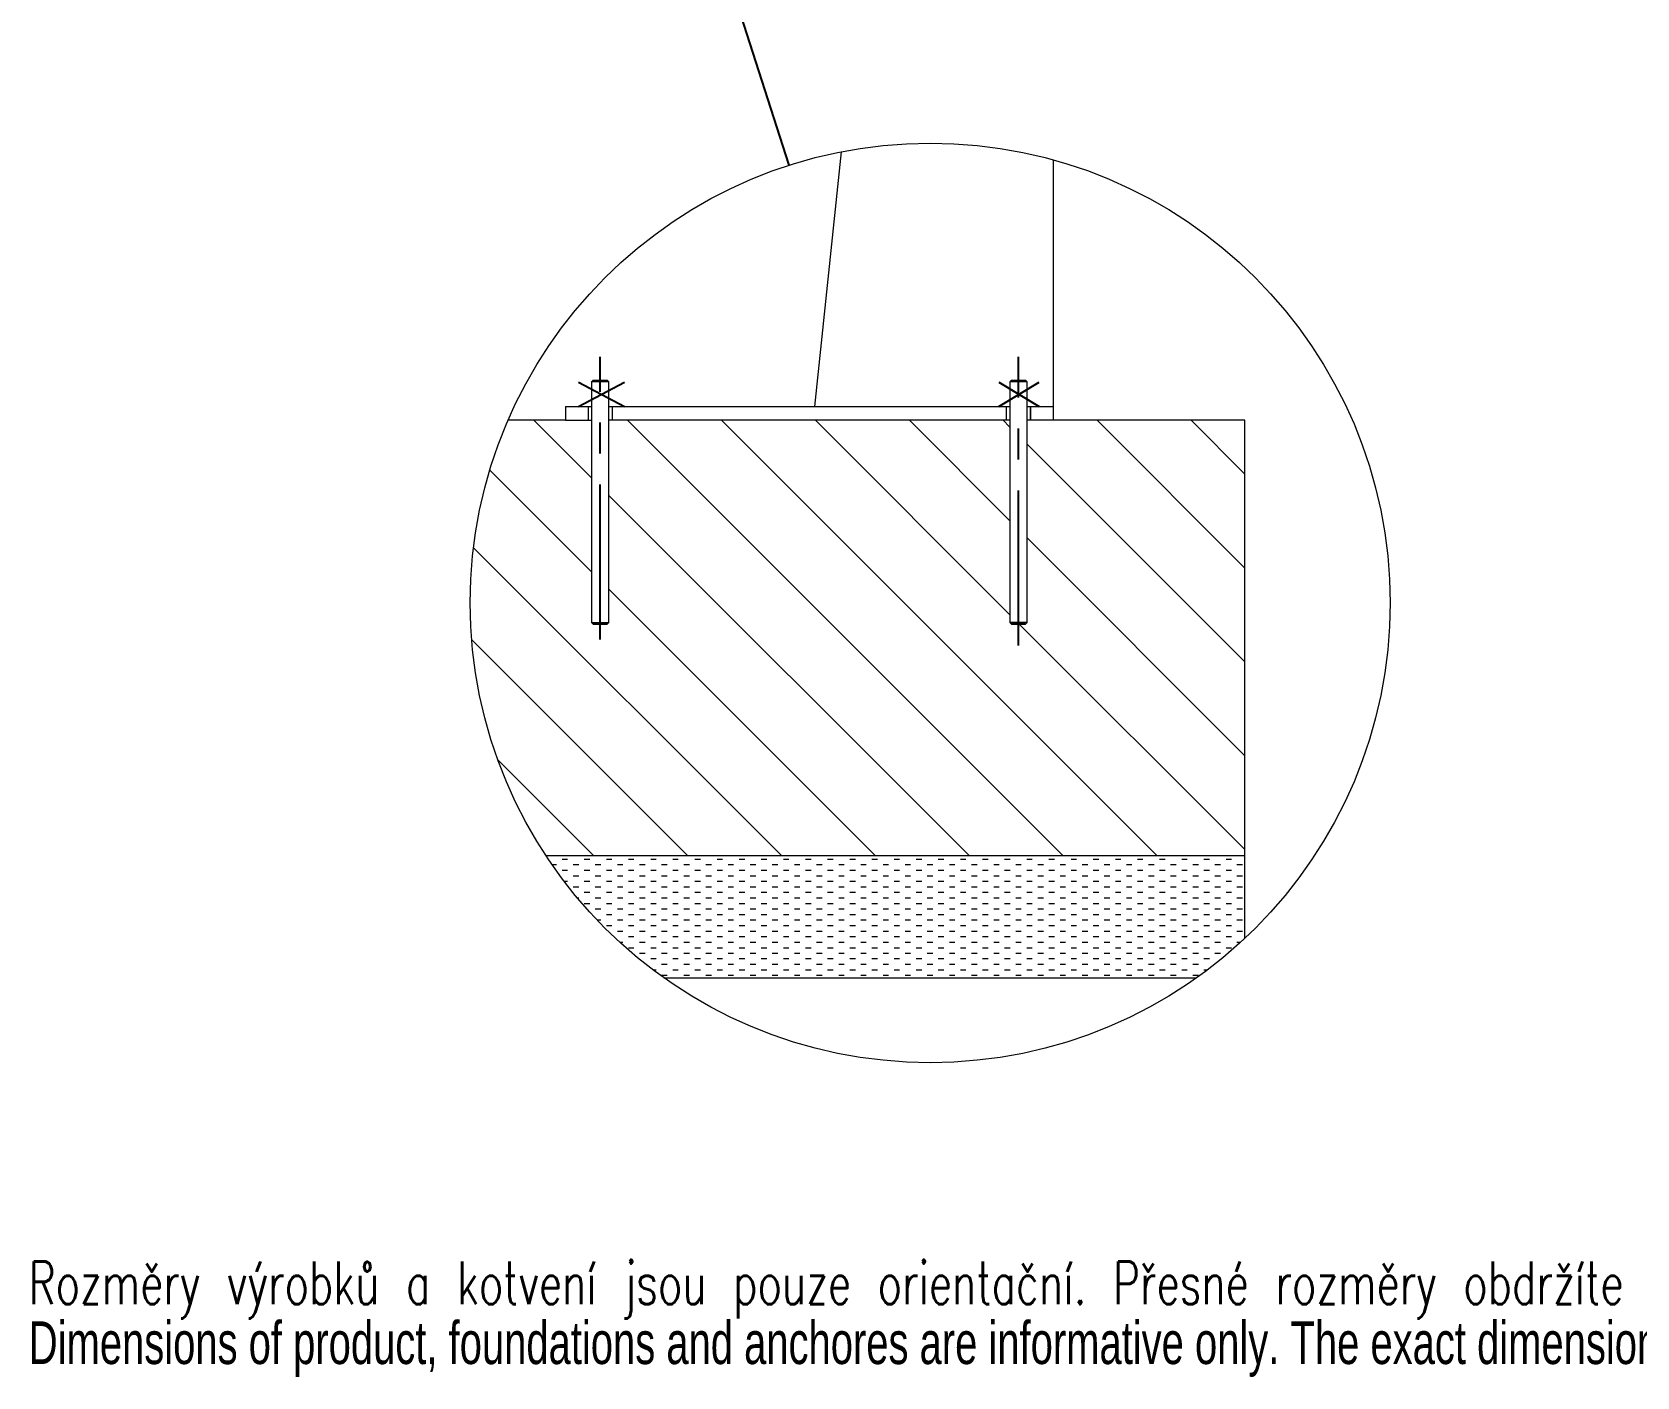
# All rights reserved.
# Model space of a CAD drawing. Header units: millimetres. Extents: x 11 to 1615, y 9 to 681.
# Drawn here: x 11 to 142.5, y 9.4 to 119.7 of the extents above; entities that cross this region are included whole.
import ezdxf

# ---------------------------------------------------------------- set-up
doc = ezdxf.new("R2010")
doc.units = ezdxf.units.MM
doc.linetypes.add('CENTERX2', pattern=[20.32, 12.7, -2.54, 2.54, -2.54])
doc.linetypes.add('HIDDEN', pattern=[1.905, 1.27, -0.635])
doc.layers.add('HLADINA0', color=7, linetype='Continuous', lineweight=15)
doc.layers.add('HLADINA1', color=7, linetype='Continuous')
doc.layers.add('SLD-0', color=179, linetype='Continuous')
doc.styles.add('SLDTEXTSTYLE0', font='TXT', dxfattribs={"width": 0.7})
doc.styles.add('SLDTEXTSTYLE1', font='TXT', dxfattribs={"width": 0.7, "bigfont": 'bigfont'})
doc.dimstyles.new('SLDDIMSTYLE4', dxfattribs={"dimtxt": 0.18, "dimasz": 3.556, "dimexe": 0, "dimexo": 0.0625, "dimgap": 0, "dimtad": 0, "dimtih": 1, "dimtoh": 1, "dimdec": 0, "dimrnd": 1e-09, "dimzin": 0, "dimdsep": 46, "dimtxsty": 'Standard', "dimblk1": 'NONE', "dimblk2": 'NONE', "dimsah": 1, "dimcen": 0.09, "dimadec": 0, "dimazin": 0, "dimtfac": 3.556, "dimtdec": 0, "dimtofl": 0, "dimtmove": 0, "dimatfit": 3, "dimldrblk": 'NONE', "dimfxl": 0, "dimfrac": 2, "dimtolj": 1, "dimtzin": 0, "dimarcsym": 0})

# ---------------------------------------------------------------- blocks, each defined once
blk = doc.blocks.new('_NONE')
blk = doc.blocks.new('SW_HATCH_1')
at = {"color": 0, "linetype": 'Continuous', "lineweight": 0}
for p, q in [((2.95, 27.84), (7.68, 23.11)), ((10.64, 27.84), (46.36, -7.87)), ((18.34, 27.84), (54.06, -7.87)), ((26.04, 27.84), (41.96, 11.92)), ((33.74, 27.84), (41.96, 19.62)), ((41.43, 27.84), (41.96, 27.31)), ((49.13, 27.84), (61.25, 15.72)), ((56.83, 27.84), (61.25, 23.42)), ((43.39, 25.88), (61.25, 8.03)), ((-0.66, 23.75), (7.68, 15.41)), ((9.11, 21.68), (38.66, -7.87)), ((-1.99, 17.39), (23.27, -7.87)), ((43.39, 18.19), (61.25, 0.33)), ((9.11, 13.99), (30.96, -7.87)), ((42.75, 11.13), (61.25, -7.37)), ((-2.14, 9.84), (15.57, -7.87)), ((0, 0), (7.87, -7.87)), ((4.45, -8.6), (4.81, -8.6)), ((5.27, -8.15), (5.72, -8.15)), ((5.27, -9.06), (5.72, -9.06)), ((6.18, -8.6), (6.63, -8.6)), ((7.08, -8.15), (7.54, -8.15)), ((7.08, -9.06), (7.54, -9.06)), ((7.99, -8.6), (8.44, -8.6)), ((8.9, -8.15), (9.35, -8.15)), ((8.9, -9.06), (9.35, -9.06)), ((9.8, -8.6), (10.26, -8.6)), ((10.71, -8.15), (11.16, -8.15)), ((10.71, -9.06), (11.16, -9.06)), ((11.62, -8.6), (12.07, -8.6)), ((12.53, -8.15), (12.98, -8.15)), ((12.53, -9.06), (12.98, -9.06)), ((13.43, -8.6), (13.89, -8.6)), ((14.34, -8.15), (14.79, -8.15)), ((14.34, -9.06), (14.79, -9.06)), ((15.25, -8.6), (15.7, -8.6)), ((16.15, -8.15), (16.61, -8.15)), ((16.15, -9.06), (16.61, -9.06)), ((17.06, -8.6), (17.51, -8.6)), ((17.97, -8.15), (18.42, -8.15)), ((17.97, -9.06), (18.42, -9.06)), ((18.88, -8.6), (19.33, -8.6)), ((19.78, -8.15), (20.24, -8.15)), ((19.78, -9.06), (20.24, -9.06)), ((20.69, -8.6), (21.14, -8.6)), ((21.6, -8.15), (22.05, -8.15)), ((21.6, -9.06), (22.05, -9.06)), ((22.5, -8.6), (22.96, -8.6)), ((23.41, -8.15), (23.86, -8.15)), ((23.41, -9.06), (23.86, -9.06)), ((24.32, -8.6), (24.77, -8.6)), ((25.23, -8.15), (25.68, -8.15)), ((25.23, -9.06), (25.68, -9.06)), ((26.13, -8.6), (26.59, -8.6)), ((27.04, -8.15), (27.49, -8.15)), ((27.04, -9.06), (27.49, -9.06)), ((27.95, -8.6), (28.4, -8.6)), ((28.85, -8.15), (29.31, -8.15)), ((28.85, -9.06), (29.31, -9.06)), ((29.76, -8.6), (30.21, -8.6)), ((30.67, -8.15), (31.12, -8.15)), ((30.67, -9.06), (31.12, -9.06)), ((31.58, -8.6), (32.03, -8.6)), ((32.48, -8.15), (32.94, -8.15)), ((32.48, -9.06), (32.94, -9.06)), ((33.39, -8.6), (33.84, -8.6)), ((34.3, -8.15), (34.75, -8.15)), ((34.3, -9.06), (34.75, -9.06)), ((35.2, -8.6), (35.66, -8.6)), ((36.11, -8.15), (36.56, -8.15)), ((36.11, -9.06), (36.56, -9.06)), ((37.02, -8.6), (37.47, -8.6)), ((37.93, -8.15), (38.38, -8.15)), ((37.93, -9.06), (38.38, -9.06)), ((38.83, -8.6), (39.29, -8.6)), ((39.74, -8.15), (40.19, -8.15)), ((39.74, -9.06), (40.19, -9.06)), ((40.65, -8.6), (41.1, -8.6)), ((41.55, -8.15), (42.01, -8.15)), ((41.55, -9.06), (42.01, -9.06)), ((42.46, -8.6), (42.91, -8.6)), ((43.37, -8.15), (43.82, -8.15)), ((43.37, -9.06), (43.82, -9.06)), ((44.28, -8.6), (44.73, -8.6)), ((45.18, -8.15), (45.64, -8.15)), ((45.18, -9.06), (45.64, -9.06)), ((46.09, -8.6), (46.54, -8.6)), ((47, -8.15), (47.45, -8.15)), ((47, -9.06), (47.45, -9.06)), ((47.9, -8.6), (48.36, -8.6)), ((48.81, -8.15), (49.26, -8.15)), ((48.81, -9.06), (49.26, -9.06)), ((49.72, -8.6), (50.17, -8.6)), ((50.63, -8.15), (51.08, -8.15)), ((50.63, -9.06), (51.08, -9.06)), ((51.53, -8.6), (51.99, -8.6)), ((52.44, -8.15), (52.89, -8.15)), ((52.44, -9.06), (52.89, -9.06)), ((53.35, -8.6), (53.8, -8.6)), ((54.25, -8.15), (54.71, -8.15)), ((54.25, -9.06), (54.71, -9.06)), ((55.16, -8.6), (55.61, -8.6)), ((56.07, -8.15), (56.52, -8.15)), ((56.07, -9.06), (56.52, -9.06)), ((56.98, -8.6), (57.43, -8.6)), ((57.88, -8.15), (58.34, -8.15)), ((57.88, -9.06), (58.34, -9.06)), ((58.79, -8.6), (59.24, -8.6)), ((59.7, -8.15), (60.15, -8.15)), ((59.7, -9.06), (60.15, -9.06)), ((60.6, -8.6), (61.06, -8.6)), ((5.43, -9.96), (5.72, -9.96)), ((6.18, -9.51), (6.63, -9.51)), ((6.18, -10.42), (6.63, -10.42)), ((7.08, -9.96), (7.54, -9.96)), ((7.99, -9.51), (8.44, -9.51)), ((7.99, -10.42), (8.44, -10.42)), ((8.9, -9.96), (9.35, -9.96)), ((9.8, -9.51), (10.26, -9.51)), ((9.8, -10.42), (10.26, -10.42)), ((10.71, -9.96), (11.16, -9.96)), ((11.62, -9.51), (12.07, -9.51)), ((11.62, -10.42), (12.07, -10.42)), ((12.53, -9.96), (12.98, -9.96)), ((13.43, -9.51), (13.89, -9.51)), ((13.43, -10.42), (13.89, -10.42)), ((14.34, -9.96), (14.79, -9.96)), ((15.25, -9.51), (15.7, -9.51)), ((15.25, -10.42), (15.7, -10.42)), ((16.15, -9.96), (16.61, -9.96)), ((17.06, -9.51), (17.51, -9.51)), ((17.06, -10.42), (17.51, -10.42)), ((17.97, -9.96), (18.42, -9.96)), ((18.88, -9.51), (19.33, -9.51)), ((18.88, -10.42), (19.33, -10.42)), ((19.78, -9.96), (20.24, -9.96)), ((20.69, -9.51), (21.14, -9.51)), ((20.69, -10.42), (21.14, -10.42)), ((21.6, -9.96), (22.05, -9.96)), ((22.5, -9.51), (22.96, -9.51)), ((22.5, -10.42), (22.96, -10.42)), ((23.41, -9.96), (23.86, -9.96)), ((24.32, -9.51), (24.77, -9.51)), ((24.32, -10.42), (24.77, -10.42)), ((25.23, -9.96), (25.68, -9.96)), ((26.13, -9.51), (26.59, -9.51)), ((26.13, -10.42), (26.59, -10.42)), ((27.04, -9.96), (27.49, -9.96)), ((27.95, -9.51), (28.4, -9.51)), ((27.95, -10.42), (28.4, -10.42)), ((28.85, -9.96), (29.31, -9.96)), ((29.76, -9.51), (30.21, -9.51)), ((29.76, -10.42), (30.21, -10.42)), ((30.67, -9.96), (31.12, -9.96)), ((31.58, -9.51), (32.03, -9.51)), ((31.58, -10.42), (32.03, -10.42)), ((32.48, -9.96), (32.94, -9.96)), ((33.39, -9.51), (33.84, -9.51)), ((33.39, -10.42), (33.84, -10.42)), ((34.3, -9.96), (34.75, -9.96)), ((35.2, -9.51), (35.66, -9.51)), ((35.2, -10.42), (35.66, -10.42)), ((36.11, -9.96), (36.56, -9.96)), ((37.02, -9.51), (37.47, -9.51)), ((37.02, -10.42), (37.47, -10.42)), ((37.93, -9.96), (38.38, -9.96)), ((38.83, -9.51), (39.29, -9.51)), ((38.83, -10.42), (39.29, -10.42)), ((39.74, -9.96), (40.19, -9.96)), ((40.65, -9.51), (41.1, -9.51)), ((40.65, -10.42), (41.1, -10.42)), ((41.55, -9.96), (42.01, -9.96)), ((42.46, -9.51), (42.91, -9.51)), ((42.46, -10.42), (42.91, -10.42)), ((43.37, -9.96), (43.82, -9.96)), ((44.28, -9.51), (44.73, -9.51)), ((44.28, -10.42), (44.73, -10.42)), ((45.18, -9.96), (45.64, -9.96)), ((46.09, -9.51), (46.54, -9.51)), ((46.09, -10.42), (46.54, -10.42)), ((47, -9.96), (47.45, -9.96)), ((47.9, -9.51), (48.36, -9.51)), ((47.9, -10.42), (48.36, -10.42)), ((48.81, -9.96), (49.26, -9.96)), ((49.72, -9.51), (50.17, -9.51)), ((49.72, -10.42), (50.17, -10.42)), ((50.63, -9.96), (51.08, -9.96)), ((51.53, -9.51), (51.99, -9.51)), ((51.53, -10.42), (51.99, -10.42)), ((52.44, -9.96), (52.89, -9.96)), ((53.35, -9.51), (53.8, -9.51)), ((53.35, -10.42), (53.8, -10.42)), ((54.25, -9.96), (54.71, -9.96)), ((55.16, -9.51), (55.61, -9.51)), ((55.16, -10.42), (55.61, -10.42)), ((56.07, -9.96), (56.52, -9.96)), ((56.98, -9.51), (57.43, -9.51)), ((56.98, -10.42), (57.43, -10.42)), ((57.88, -9.96), (58.34, -9.96)), ((58.79, -9.51), (59.24, -9.51)), ((58.79, -10.42), (59.24, -10.42)), ((59.7, -9.96), (60.15, -9.96)), ((60.6, -9.51), (61.06, -9.51)), ((60.6, -10.42), (61.06, -10.42)), ((6.52, -11.32), (6.63, -11.32)), ((7.08, -10.87), (7.54, -10.87)), ((7.08, -11.78), (7.54, -11.78)), ((7.99, -11.32), (8.44, -11.32)), ((8.9, -10.87), (9.35, -10.87)), ((8.9, -11.78), (9.35, -11.78)), ((9.8, -11.32), (10.26, -11.32)), ((10.71, -10.87), (11.16, -10.87)), ((10.71, -11.78), (11.16, -11.78)), ((11.62, -11.32), (12.07, -11.32)), ((12.53, -10.87), (12.98, -10.87)), ((12.53, -11.78), (12.98, -11.78)), ((13.43, -11.32), (13.89, -11.32)), ((14.34, -10.87), (14.79, -10.87)), ((14.34, -11.78), (14.79, -11.78)), ((15.25, -11.32), (15.7, -11.32)), ((16.15, -10.87), (16.61, -10.87)), ((16.15, -11.78), (16.61, -11.78)), ((17.06, -11.32), (17.51, -11.32)), ((17.97, -10.87), (18.42, -10.87)), ((17.97, -11.78), (18.42, -11.78)), ((18.88, -11.32), (19.33, -11.32)), ((19.78, -10.87), (20.24, -10.87)), ((19.78, -11.78), (20.24, -11.78)), ((20.69, -11.32), (21.14, -11.32)), ((21.6, -10.87), (22.05, -10.87)), ((21.6, -11.78), (22.05, -11.78)), ((22.5, -11.32), (22.96, -11.32)), ((23.41, -10.87), (23.86, -10.87)), ((23.41, -11.78), (23.86, -11.78)), ((24.32, -11.32), (24.77, -11.32)), ((25.23, -10.87), (25.68, -10.87)), ((25.23, -11.78), (25.68, -11.78)), ((26.13, -11.32), (26.59, -11.32)), ((27.04, -10.87), (27.49, -10.87)), ((27.04, -11.78), (27.49, -11.78)), ((27.95, -11.32), (28.4, -11.32)), ((28.85, -10.87), (29.31, -10.87)), ((28.85, -11.78), (29.31, -11.78)), ((29.76, -11.32), (30.21, -11.32)), ((30.67, -10.87), (31.12, -10.87)), ((30.67, -11.78), (31.12, -11.78)), ((31.58, -11.32), (32.03, -11.32)), ((32.48, -10.87), (32.94, -10.87)), ((32.48, -11.78), (32.94, -11.78)), ((33.39, -11.32), (33.84, -11.32)), ((34.3, -10.87), (34.75, -10.87)), ((34.3, -11.78), (34.75, -11.78)), ((35.2, -11.32), (35.66, -11.32)), ((36.11, -10.87), (36.56, -10.87)), ((36.11, -11.78), (36.56, -11.78)), ((37.02, -11.32), (37.47, -11.32)), ((37.93, -10.87), (38.38, -10.87)), ((37.93, -11.78), (38.38, -11.78)), ((38.83, -11.32), (39.29, -11.32)), ((39.74, -10.87), (40.19, -10.87)), ((39.74, -11.78), (40.19, -11.78)), ((40.65, -11.32), (41.1, -11.32)), ((41.55, -10.87), (42.01, -10.87)), ((41.55, -11.78), (42.01, -11.78)), ((42.46, -11.32), (42.91, -11.32)), ((43.37, -10.87), (43.82, -10.87)), ((43.37, -11.78), (43.82, -11.78)), ((44.28, -11.32), (44.73, -11.32)), ((45.18, -10.87), (45.64, -10.87)), ((45.18, -11.78), (45.64, -11.78)), ((46.09, -11.32), (46.54, -11.32)), ((47, -10.87), (47.45, -10.87)), ((47, -11.78), (47.45, -11.78)), ((47.9, -11.32), (48.36, -11.32)), ((48.81, -10.87), (49.26, -10.87)), ((48.81, -11.78), (49.26, -11.78)), ((49.72, -11.32), (50.17, -11.32)), ((50.63, -10.87), (51.08, -10.87)), ((50.63, -11.78), (51.08, -11.78)), ((51.53, -11.32), (51.99, -11.32)), ((52.44, -10.87), (52.89, -10.87)), ((52.44, -11.78), (52.89, -11.78)), ((53.35, -11.32), (53.8, -11.32)), ((54.25, -10.87), (54.71, -10.87)), ((54.25, -11.78), (54.71, -11.78)), ((55.16, -11.32), (55.61, -11.32)), ((56.07, -10.87), (56.52, -10.87)), ((56.07, -11.78), (56.52, -11.78)), ((56.98, -11.32), (57.43, -11.32)), ((57.88, -10.87), (58.34, -10.87)), ((57.88, -11.78), (58.34, -11.78)), ((58.79, -11.32), (59.24, -11.32)), ((59.7, -10.87), (60.15, -10.87)), ((59.7, -11.78), (60.15, -11.78)), ((60.6, -11.32), (61.06, -11.32)), ((7.99, -12.23), (8.44, -12.23)), ((8.14, -13.14), (8.44, -13.14)), ((8.9, -12.69), (9.35, -12.69)), ((9.8, -12.23), (10.26, -12.23)), ((9.8, -13.14), (10.26, -13.14)), ((10.71, -12.69), (11.16, -12.69)), ((11.62, -12.23), (12.07, -12.23)), ((11.62, -13.14), (12.07, -13.14)), ((12.53, -12.69), (12.98, -12.69)), ((13.43, -12.23), (13.89, -12.23)), ((13.43, -13.14), (13.89, -13.14)), ((14.34, -12.69), (14.79, -12.69)), ((15.25, -12.23), (15.7, -12.23)), ((15.25, -13.14), (15.7, -13.14)), ((16.15, -12.69), (16.61, -12.69)), ((17.06, -12.23), (17.51, -12.23)), ((17.06, -13.14), (17.51, -13.14)), ((17.97, -12.69), (18.42, -12.69)), ((18.88, -12.23), (19.33, -12.23)), ((18.88, -13.14), (19.33, -13.14)), ((19.78, -12.69), (20.24, -12.69)), ((20.69, -12.23), (21.14, -12.23)), ((20.69, -13.14), (21.14, -13.14)), ((21.6, -12.69), (22.05, -12.69)), ((22.5, -12.23), (22.96, -12.23)), ((22.5, -13.14), (22.96, -13.14)), ((23.41, -12.69), (23.86, -12.69)), ((24.32, -12.23), (24.77, -12.23)), ((24.32, -13.14), (24.77, -13.14)), ((25.23, -12.69), (25.68, -12.69)), ((26.13, -12.23), (26.59, -12.23)), ((26.13, -13.14), (26.59, -13.14)), ((27.04, -12.69), (27.49, -12.69)), ((27.95, -12.23), (28.4, -12.23)), ((27.95, -13.14), (28.4, -13.14)), ((28.85, -12.69), (29.31, -12.69)), ((29.76, -12.23), (30.21, -12.23)), ((29.76, -13.14), (30.21, -13.14)), ((30.67, -12.69), (31.12, -12.69)), ((31.58, -12.23), (32.03, -12.23)), ((31.58, -13.14), (32.03, -13.14)), ((32.48, -12.69), (32.94, -12.69)), ((33.39, -12.23), (33.84, -12.23)), ((33.39, -13.14), (33.84, -13.14)), ((34.3, -12.69), (34.75, -12.69)), ((35.2, -12.23), (35.66, -12.23)), ((35.2, -13.14), (35.66, -13.14)), ((36.11, -12.69), (36.56, -12.69)), ((37.02, -12.23), (37.47, -12.23)), ((37.02, -13.14), (37.47, -13.14)), ((37.93, -12.69), (38.38, -12.69)), ((38.83, -12.23), (39.29, -12.23)), ((38.83, -13.14), (39.29, -13.14)), ((39.74, -12.69), (40.19, -12.69)), ((40.65, -12.23), (41.1, -12.23)), ((40.65, -13.14), (41.1, -13.14)), ((41.55, -12.69), (42.01, -12.69)), ((42.46, -12.23), (42.91, -12.23)), ((42.46, -13.14), (42.91, -13.14)), ((43.37, -12.69), (43.82, -12.69)), ((44.28, -12.23), (44.73, -12.23)), ((44.28, -13.14), (44.73, -13.14)), ((45.18, -12.69), (45.64, -12.69)), ((46.09, -12.23), (46.54, -12.23)), ((46.09, -13.14), (46.54, -13.14)), ((47, -12.69), (47.45, -12.69)), ((47.9, -12.23), (48.36, -12.23)), ((47.9, -13.14), (48.36, -13.14)), ((48.81, -12.69), (49.26, -12.69)), ((49.72, -12.23), (50.17, -12.23)), ((49.72, -13.14), (50.17, -13.14)), ((50.63, -12.69), (51.08, -12.69)), ((51.53, -12.23), (51.99, -12.23)), ((51.53, -13.14), (51.99, -13.14)), ((52.44, -12.69), (52.89, -12.69)), ((53.35, -12.23), (53.8, -12.23)), ((53.35, -13.14), (53.8, -13.14)), ((54.25, -12.69), (54.71, -12.69)), ((55.16, -12.23), (55.61, -12.23)), ((55.16, -13.14), (55.61, -13.14)), ((56.07, -12.69), (56.52, -12.69)), ((56.98, -12.23), (57.43, -12.23)), ((56.98, -13.14), (57.43, -13.14)), ((57.88, -12.69), (58.34, -12.69)), ((58.79, -12.23), (59.24, -12.23)), ((58.79, -13.14), (59.24, -13.14)), ((59.7, -12.69), (60.15, -12.69)), ((60.6, -12.23), (61.06, -12.23)), ((60.6, -13.14), (61.06, -13.14)), ((8.9, -13.59), (9.35, -13.59)), ((9.8, -14.05), (10.26, -14.05)), ((10.71, -13.59), (11.16, -13.59)), ((11.62, -14.05), (12.07, -14.05)), ((12.53, -13.59), (12.98, -13.59)), ((13.43, -14.05), (13.89, -14.05)), ((14.34, -13.59), (14.79, -13.59)), ((15.25, -14.05), (15.7, -14.05)), ((16.15, -13.59), (16.61, -13.59)), ((17.06, -14.05), (17.51, -14.05)), ((17.97, -13.59), (18.42, -13.59)), ((18.88, -14.05), (19.33, -14.05)), ((19.78, -13.59), (20.24, -13.59)), ((20.69, -14.05), (21.14, -14.05)), ((21.6, -13.59), (22.05, -13.59)), ((22.5, -14.05), (22.96, -14.05)), ((23.41, -13.59), (23.86, -13.59)), ((24.32, -14.05), (24.77, -14.05)), ((25.23, -13.59), (25.68, -13.59)), ((26.13, -14.05), (26.59, -14.05)), ((27.04, -13.59), (27.49, -13.59)), ((27.95, -14.05), (28.4, -14.05)), ((28.85, -13.59), (29.31, -13.59)), ((29.76, -14.05), (30.21, -14.05)), ((30.67, -13.59), (31.12, -13.59)), ((31.58, -14.05), (32.03, -14.05)), ((32.48, -13.59), (32.94, -13.59)), ((33.39, -14.05), (33.84, -14.05)), ((34.3, -13.59), (34.75, -13.59)), ((35.2, -14.05), (35.66, -14.05)), ((36.11, -13.59), (36.56, -13.59)), ((37.02, -14.05), (37.47, -14.05)), ((37.93, -13.59), (38.38, -13.59)), ((38.83, -14.05), (39.29, -14.05)), ((39.74, -13.59), (40.19, -13.59)), ((40.65, -14.05), (41.1, -14.05)), ((41.55, -13.59), (42.01, -13.59)), ((42.46, -14.05), (42.91, -14.05)), ((43.37, -13.59), (43.82, -13.59)), ((44.28, -14.05), (44.73, -14.05)), ((45.18, -13.59), (45.64, -13.59)), ((46.09, -14.05), (46.54, -14.05)), ((47, -13.59), (47.45, -13.59)), ((47.9, -14.05), (48.36, -14.05)), ((48.81, -13.59), (49.26, -13.59)), ((49.72, -14.05), (50.17, -14.05)), ((50.63, -13.59), (51.08, -13.59)), ((51.53, -14.05), (51.99, -14.05)), ((52.44, -13.59), (52.89, -13.59)), ((53.35, -14.05), (53.8, -14.05)), ((54.25, -13.59), (54.71, -13.59)), ((55.16, -14.05), (55.61, -14.05)), ((56.07, -13.59), (56.52, -13.59)), ((56.98, -14.05), (57.43, -14.05)), ((57.88, -13.59), (58.34, -13.59)), ((58.79, -14.05), (59.24, -14.05)), ((59.7, -13.59), (60.15, -13.59)), ((60.6, -14.05), (61.06, -14.05)), ((9.99, -14.95), (10.26, -14.95)), ((10.71, -14.5), (11.16, -14.5)), ((10.71, -15.41), (11.16, -15.41)), ((11.62, -14.95), (12.07, -14.95)), ((12.53, -14.5), (12.98, -14.5)), ((12.53, -15.41), (12.98, -15.41)), ((13.43, -14.95), (13.89, -14.95)), ((14.34, -14.5), (14.79, -14.5)), ((14.34, -15.41), (14.79, -15.41)), ((15.25, -14.95), (15.7, -14.95)), ((16.15, -14.5), (16.61, -14.5)), ((16.15, -15.41), (16.61, -15.41)), ((17.06, -14.95), (17.51, -14.95)), ((17.97, -14.5), (18.42, -14.5)), ((17.97, -15.41), (18.42, -15.41)), ((18.88, -14.95), (19.33, -14.95)), ((19.78, -14.5), (20.24, -14.5)), ((19.78, -15.41), (20.24, -15.41)), ((20.69, -14.95), (21.14, -14.95)), ((21.6, -14.5), (22.05, -14.5)), ((21.6, -15.41), (22.05, -15.41)), ((22.5, -14.95), (22.96, -14.95)), ((23.41, -14.5), (23.86, -14.5)), ((23.41, -15.41), (23.86, -15.41)), ((24.32, -14.95), (24.77, -14.95)), ((25.23, -14.5), (25.68, -14.5)), ((25.23, -15.41), (25.68, -15.41)), ((26.13, -14.95), (26.59, -14.95)), ((27.04, -14.5), (27.49, -14.5)), ((27.04, -15.41), (27.49, -15.41)), ((27.95, -14.95), (28.4, -14.95)), ((28.85, -14.5), (29.31, -14.5)), ((28.85, -15.41), (29.31, -15.41)), ((29.76, -14.95), (30.21, -14.95)), ((30.67, -14.5), (31.12, -14.5)), ((30.67, -15.41), (31.12, -15.41)), ((31.58, -14.95), (32.03, -14.95)), ((32.48, -14.5), (32.94, -14.5)), ((32.48, -15.41), (32.94, -15.41)), ((33.39, -14.95), (33.84, -14.95)), ((34.3, -14.5), (34.75, -14.5)), ((34.3, -15.41), (34.75, -15.41)), ((35.2, -14.95), (35.66, -14.95)), ((36.11, -14.5), (36.56, -14.5)), ((36.11, -15.41), (36.56, -15.41)), ((37.02, -14.95), (37.47, -14.95)), ((37.93, -14.5), (38.38, -14.5)), ((37.93, -15.41), (38.38, -15.41)), ((38.83, -14.95), (39.29, -14.95)), ((39.74, -14.5), (40.19, -14.5)), ((39.74, -15.41), (40.19, -15.41)), ((40.65, -14.95), (41.1, -14.95)), ((41.55, -14.5), (42.01, -14.5)), ((41.55, -15.41), (42.01, -15.41)), ((42.46, -14.95), (42.91, -14.95)), ((43.37, -14.5), (43.82, -14.5)), ((43.37, -15.41), (43.82, -15.41)), ((44.28, -14.95), (44.73, -14.95)), ((45.18, -14.5), (45.64, -14.5)), ((45.18, -15.41), (45.64, -15.41)), ((46.09, -14.95), (46.54, -14.95)), ((47, -14.5), (47.45, -14.5)), ((47, -15.41), (47.45, -15.41)), ((47.9, -14.95), (48.36, -14.95)), ((48.81, -14.5), (49.26, -14.5)), ((48.81, -15.41), (49.26, -15.41)), ((49.72, -14.95), (50.17, -14.95)), ((50.63, -14.5), (51.08, -14.5)), ((50.63, -15.41), (51.08, -15.41)), ((51.53, -14.95), (51.99, -14.95)), ((52.44, -14.5), (52.89, -14.5)), ((52.44, -15.41), (52.89, -15.41)), ((53.35, -14.95), (53.8, -14.95)), ((54.25, -14.5), (54.71, -14.5)), ((54.25, -15.41), (54.71, -15.41)), ((55.16, -14.95), (55.61, -14.95)), ((56.07, -14.5), (56.52, -14.5)), ((56.07, -15.41), (56.52, -15.41)), ((56.98, -14.95), (57.43, -14.95)), ((57.88, -14.5), (58.34, -14.5)), ((57.88, -15.41), (58.34, -15.41)), ((58.79, -14.95), (59.24, -14.95)), ((59.7, -14.5), (60.15, -14.5)), ((59.7, -15.41), (60.15, -15.41)), ((60.6, -14.95), (60.9, -14.95)), ((11.62, -15.86), (12.07, -15.86)), ((12.53, -16.31), (12.98, -16.31)), ((13.43, -15.86), (13.89, -15.86)), ((13.43, -16.77), (13.89, -16.77)), ((14.34, -16.31), (14.79, -16.31)), ((15.25, -15.86), (15.7, -15.86)), ((15.25, -16.77), (15.7, -16.77)), ((16.15, -16.31), (16.61, -16.31)), ((17.06, -15.86), (17.51, -15.86)), ((17.06, -16.77), (17.51, -16.77)), ((17.97, -16.31), (18.42, -16.31)), ((18.88, -15.86), (19.33, -15.86)), ((18.88, -16.77), (19.33, -16.77)), ((19.78, -16.31), (20.24, -16.31)), ((20.69, -15.86), (21.14, -15.86)), ((20.69, -16.77), (21.14, -16.77)), ((21.6, -16.31), (22.05, -16.31)), ((22.5, -15.86), (22.96, -15.86)), ((22.5, -16.77), (22.96, -16.77)), ((23.41, -16.31), (23.86, -16.31)), ((24.32, -15.86), (24.77, -15.86)), ((24.32, -16.77), (24.77, -16.77)), ((25.23, -16.31), (25.68, -16.31)), ((26.13, -15.86), (26.59, -15.86)), ((26.13, -16.77), (26.59, -16.77)), ((27.04, -16.31), (27.49, -16.31)), ((27.95, -15.86), (28.4, -15.86)), ((27.95, -16.77), (28.4, -16.77)), ((28.85, -16.31), (29.31, -16.31)), ((29.76, -15.86), (30.21, -15.86)), ((29.76, -16.77), (30.21, -16.77)), ((30.67, -16.31), (31.12, -16.31)), ((31.58, -15.86), (32.03, -15.86)), ((31.58, -16.77), (32.03, -16.77)), ((32.48, -16.31), (32.94, -16.31)), ((33.39, -15.86), (33.84, -15.86)), ((33.39, -16.77), (33.84, -16.77)), ((34.3, -16.31), (34.75, -16.31)), ((35.2, -15.86), (35.66, -15.86)), ((35.2, -16.77), (35.66, -16.77)), ((36.11, -16.31), (36.56, -16.31)), ((37.02, -15.86), (37.47, -15.86)), ((37.02, -16.77), (37.47, -16.77)), ((37.93, -16.31), (38.38, -16.31)), ((38.83, -15.86), (39.29, -15.86)), ((38.83, -16.77), (39.29, -16.77)), ((39.74, -16.31), (40.19, -16.31)), ((40.65, -15.86), (41.1, -15.86)), ((40.65, -16.77), (41.1, -16.77)), ((41.55, -16.31), (42.01, -16.31)), ((42.46, -15.86), (42.91, -15.86)), ((42.46, -16.77), (42.91, -16.77)), ((43.37, -16.31), (43.82, -16.31)), ((44.28, -15.86), (44.73, -15.86)), ((44.28, -16.77), (44.73, -16.77)), ((45.18, -16.31), (45.64, -16.31)), ((46.09, -15.86), (46.54, -15.86)), ((46.09, -16.77), (46.54, -16.77)), ((47, -16.31), (47.45, -16.31)), ((47.9, -15.86), (48.36, -15.86)), ((47.9, -16.77), (48.36, -16.77)), ((48.81, -16.31), (49.26, -16.31)), ((49.72, -15.86), (50.17, -15.86)), ((49.72, -16.77), (50.17, -16.77)), ((50.63, -16.31), (51.08, -16.31)), ((51.53, -15.86), (51.99, -15.86)), ((51.53, -16.77), (51.99, -16.77)), ((52.44, -16.31), (52.89, -16.31)), ((53.35, -15.86), (53.8, -15.86)), ((53.35, -16.77), (53.8, -16.77)), ((54.25, -16.31), (54.71, -16.31)), ((55.16, -15.86), (55.61, -15.86)), ((55.16, -16.77), (55.61, -16.77)), ((56.07, -16.31), (56.52, -16.31)), ((56.98, -15.86), (57.43, -15.86)), ((56.98, -16.77), (57.43, -16.77)), ((57.88, -16.31), (58.34, -16.31)), ((58.79, -15.86), (59.24, -15.86)), ((12.71, -17.22), (12.98, -17.22)), ((13.43, -17.67), (13.89, -17.67)), ((14.34, -17.22), (14.79, -17.22)), ((15.25, -17.67), (15.7, -17.67)), ((16.15, -17.22), (16.61, -17.22)), ((17.06, -17.67), (17.51, -17.67)), ((17.97, -17.22), (18.42, -17.22)), ((18.88, -17.67), (19.33, -17.67)), ((19.78, -17.22), (20.24, -17.22)), ((20.69, -17.67), (21.14, -17.67)), ((21.6, -17.22), (22.05, -17.22)), ((22.5, -17.67), (22.96, -17.67)), ((23.41, -17.22), (23.86, -17.22)), ((24.32, -17.67), (24.77, -17.67)), ((25.23, -17.22), (25.68, -17.22)), ((26.13, -17.67), (26.59, -17.67)), ((27.04, -17.22), (27.49, -17.22)), ((27.95, -17.67), (28.4, -17.67)), ((28.85, -17.22), (29.31, -17.22)), ((29.76, -17.67), (30.21, -17.67)), ((30.67, -17.22), (31.12, -17.22)), ((31.58, -17.67), (32.03, -17.67)), ((32.48, -17.22), (32.94, -17.22)), ((33.39, -17.67), (33.84, -17.67)), ((34.3, -17.22), (34.75, -17.22)), ((35.2, -17.67), (35.66, -17.67)), ((36.11, -17.22), (36.56, -17.22)), ((37.02, -17.67), (37.47, -17.67)), ((37.93, -17.22), (38.38, -17.22)), ((38.83, -17.67), (39.29, -17.67)), ((39.74, -17.22), (40.19, -17.22)), ((40.65, -17.67), (41.1, -17.67)), ((41.55, -17.22), (42.01, -17.22)), ((42.46, -17.67), (42.91, -17.67)), ((43.37, -17.22), (43.82, -17.22)), ((44.28, -17.67), (44.73, -17.67)), ((45.18, -17.22), (45.64, -17.22)), ((46.09, -17.67), (46.54, -17.67)), ((47, -17.22), (47.45, -17.22)), ((47.9, -17.67), (48.36, -17.67)), ((48.81, -17.22), (49.26, -17.22)), ((49.72, -17.67), (50.17, -17.67)), ((50.63, -17.22), (51.08, -17.22)), ((51.53, -17.67), (51.99, -17.67)), ((52.44, -17.22), (52.89, -17.22)), ((53.35, -17.67), (53.8, -17.67)), ((54.25, -17.22), (54.71, -17.22)), ((55.16, -17.67), (55.61, -17.67)), ((56.07, -17.22), (56.52, -17.22)), ((56.98, -17.67), (57.43, -17.67)), ((57.88, -17.22), (58.18, -17.22))]:
    blk.add_line(p, q, dxfattribs=at)

msp = doc.modelspace()

# ---------------------------------------------------------------- linework, layer by layer
at = {"color": 7, "linetype": 'Continuous', "lineweight": 15}
for p, q in [((77.297508, 109.891039), (75.103271, 89.014269)), ((94.679547, 109.228694), (94.679547, 89.014269)), ((56.965263, 91.157127), (56.822402, 91.01427)), ((56.822402, 91.01427), (56.822402, 89.014269)), ((58.250976, 91.01427), (56.822402, 91.01427)), ((56.965263, 91.157127), (58.108119, 91.157127)), ((58.250976, 91.01427), (58.108119, 91.157127)), ((58.250976, 89.014269), (58.250976, 91.01427)), ((91.250976, 91.157127), (91.108119, 91.01427)), ((91.108119, 91.01427), (91.108119, 89.014269)), ((92.53669, 91.01427), (91.108119, 91.01427)), ((91.250976, 91.157127), (92.393833, 91.157127)), ((92.53669, 91.01427), (92.393833, 91.157127)), ((92.53669, 89.014269), (92.53669, 91.01427)), ((110.393833, 52.157127), (110.393833, 87.871413)), ((110.393833, 52.157127), (53.0957, 52.157127)), ((110.393833, 45.394381), (110.393833, 52.157127)), ((62.745494, 42.157129), (106.437235, 42.157129))]:
    msp.add_line(p, q, dxfattribs=at)
at = {"color": 7, "linetype": 'HIDDEN', "lineweight": 0}
for p, q in [((56.822402, 89.014269), (56.822402, 71.299986)), ((58.250976, 71.299986), (58.250976, 89.014269)), ((91.108119, 89.014269), (91.108119, 71.299986)), ((92.53669, 71.299986), (92.53669, 89.014269)), ((56.822402, 71.299986), (58.250976, 71.299986)), ((56.822402, 71.299986), (56.965263, 71.157128)), ((58.108119, 71.157128), (56.965263, 71.157128)), ((58.108119, 71.157128), (58.250976, 71.299986)), ((91.108119, 71.299986), (92.53669, 71.299986)), ((91.108119, 71.299986), (91.250976, 71.157128)), ((92.393833, 71.157128), (91.250976, 71.157128)), ((92.393833, 71.157128), (92.53669, 71.299986))]:
    msp.add_line(p, q, dxfattribs=at)
at = {"color": 7, "linetype": 'Continuous', "lineweight": 0}
msp.add_circle((84.591367, 72.895204), 37.709283, dxfattribs=at)
at = {"layer": 'HLADINA0'}
for p, q in [((54.679547, 89.01427), (56.822405, 89.01427)), ((56.549219, 89.01427), (56.53669, 87.871412)), ((56.822405, 89.01427), (56.822405, 71.299984)), ((58.250976, 71.299984), (58.250976, 89.01427)), ((58.250976, 89.01427), (91.108119, 89.01427)), ((90.822405, 89.01427), (90.822405, 87.871412)), ((91.108119, 89.01427), (91.108119, 71.299984)), ((92.53669, 71.299984), (92.53669, 89.01427)), ((92.53669, 89.01427), (94.679547, 89.01427)), ((92.822405, 89.01427), (92.822405, 87.871412)), ((54.679547, 87.871412), (50.014969, 87.871412)), ((54.679547, 87.871412), (56.822405, 87.871412)), ((91.108119, 87.871412), (58.250976, 87.871412)), ((110.393833, 87.871412), (92.53669, 87.871412)), ((56.822405, 71.299984), (58.250976, 71.299984)), ((56.822405, 71.299984), (56.965262, 71.157127)), ((56.965262, 71.157127), (58.108119, 71.157127)), ((58.108119, 71.157127), (58.250976, 71.299984)), ((91.108119, 71.299984), (91.250976, 71.157127)), ((92.53669, 71.299984), (91.108119, 71.299984)), ((91.250976, 71.157127), (92.393833, 71.157127)), ((92.393833, 71.157127), (92.53669, 71.299984))]:
    msp.add_line(p, q, dxfattribs=at)
at = {"layer": 'HLADINA0', "linetype": 'Continuous', "lineweight": 15}
for p, q in [((54.679548, 89.014269), (54.679548, 87.871413)), ((94.679547, 89.014269), (94.679547, 87.871413))]:
    msp.add_line(p, q, dxfattribs=at)
at = {"layer": 'HLADINA0', "linetype": 'HIDDEN', "lineweight": 0}
for p, q in [((56.536687, 89.014269), (56.536687, 87.871413)), ((90.822404, 89.014269), (90.822404, 87.871413)), ((92.822405, 87.871413), (92.822405, 89.014269))]:
    msp.add_line(p, q, dxfattribs=at)
at = {"layer": 'HLADINA0', "linetype": 'HIDDEN', "lineweight": 15}
msp.add_line((58.536691, 87.871413), (58.536691, 89.014269), dxfattribs=at)
at = {"layer": 'HLADINA1', "linetype": 'CENTERX2'}
for p, q in [((57.53669, 69.896427), (57.53669, 93.084117)), ((91.822405, 69.411667), (91.822405, 93.084117))]:
    msp.add_line(p, q, dxfattribs=at)
at = {"layer": 'HLADINA1'}
for p, q in [((55.750976, 89.01427), (59.53947, 91.005542)), ((55.750976, 90.983177), (59.53947, 89.01427)), ((90.22735, 89.01427), (93.515833, 91.005542)), ((90.22735, 91.005542), (93.515833, 89.01427))]:
    msp.add_line(p, q, dxfattribs=at)

# ---------------------------------------------------------------- block references
at = {"color": 7, "linetype": 'Continuous', "lineweight": 0}
msp.add_blockref('SW_HATCH_1', (49.144605, 60.028533), dxfattribs=at)

# ---------------------------------------------------------------- texts
at = {"layer": 'SLD-0', "char_height": 3.5, "attachment_point": 1}
for s, insert, style in [('Rozměry výrobků a kotvení jsou pouze orientační. Přesné rozměry obdržíte před objednáním naším obchodním oddělením.', (10.689736, 18.871569), 'SLDTEXTSTYLE1'), ('Dimensions of product, foundations and anchores are informative only. The exact dimension you get befor ordering.', (10.689736, 13.971569), 'SLDTEXTSTYLE0')]:
    msp.add_mtext(s, dxfattribs=dict(at, insert=insert, style=style))

# ---------------------------------------------------------------- leaders
at = {"color": 7, "linetype": 'Continuous', "lineweight": 0, "has_arrowhead": 0}
msp.add_leader([(73.037242, 108.789456), (65.944784, 130.823831)], dimstyle='SLDDIMSTYLE4', dxfattribs=at)

doc.saveas('drawing.dxf')
